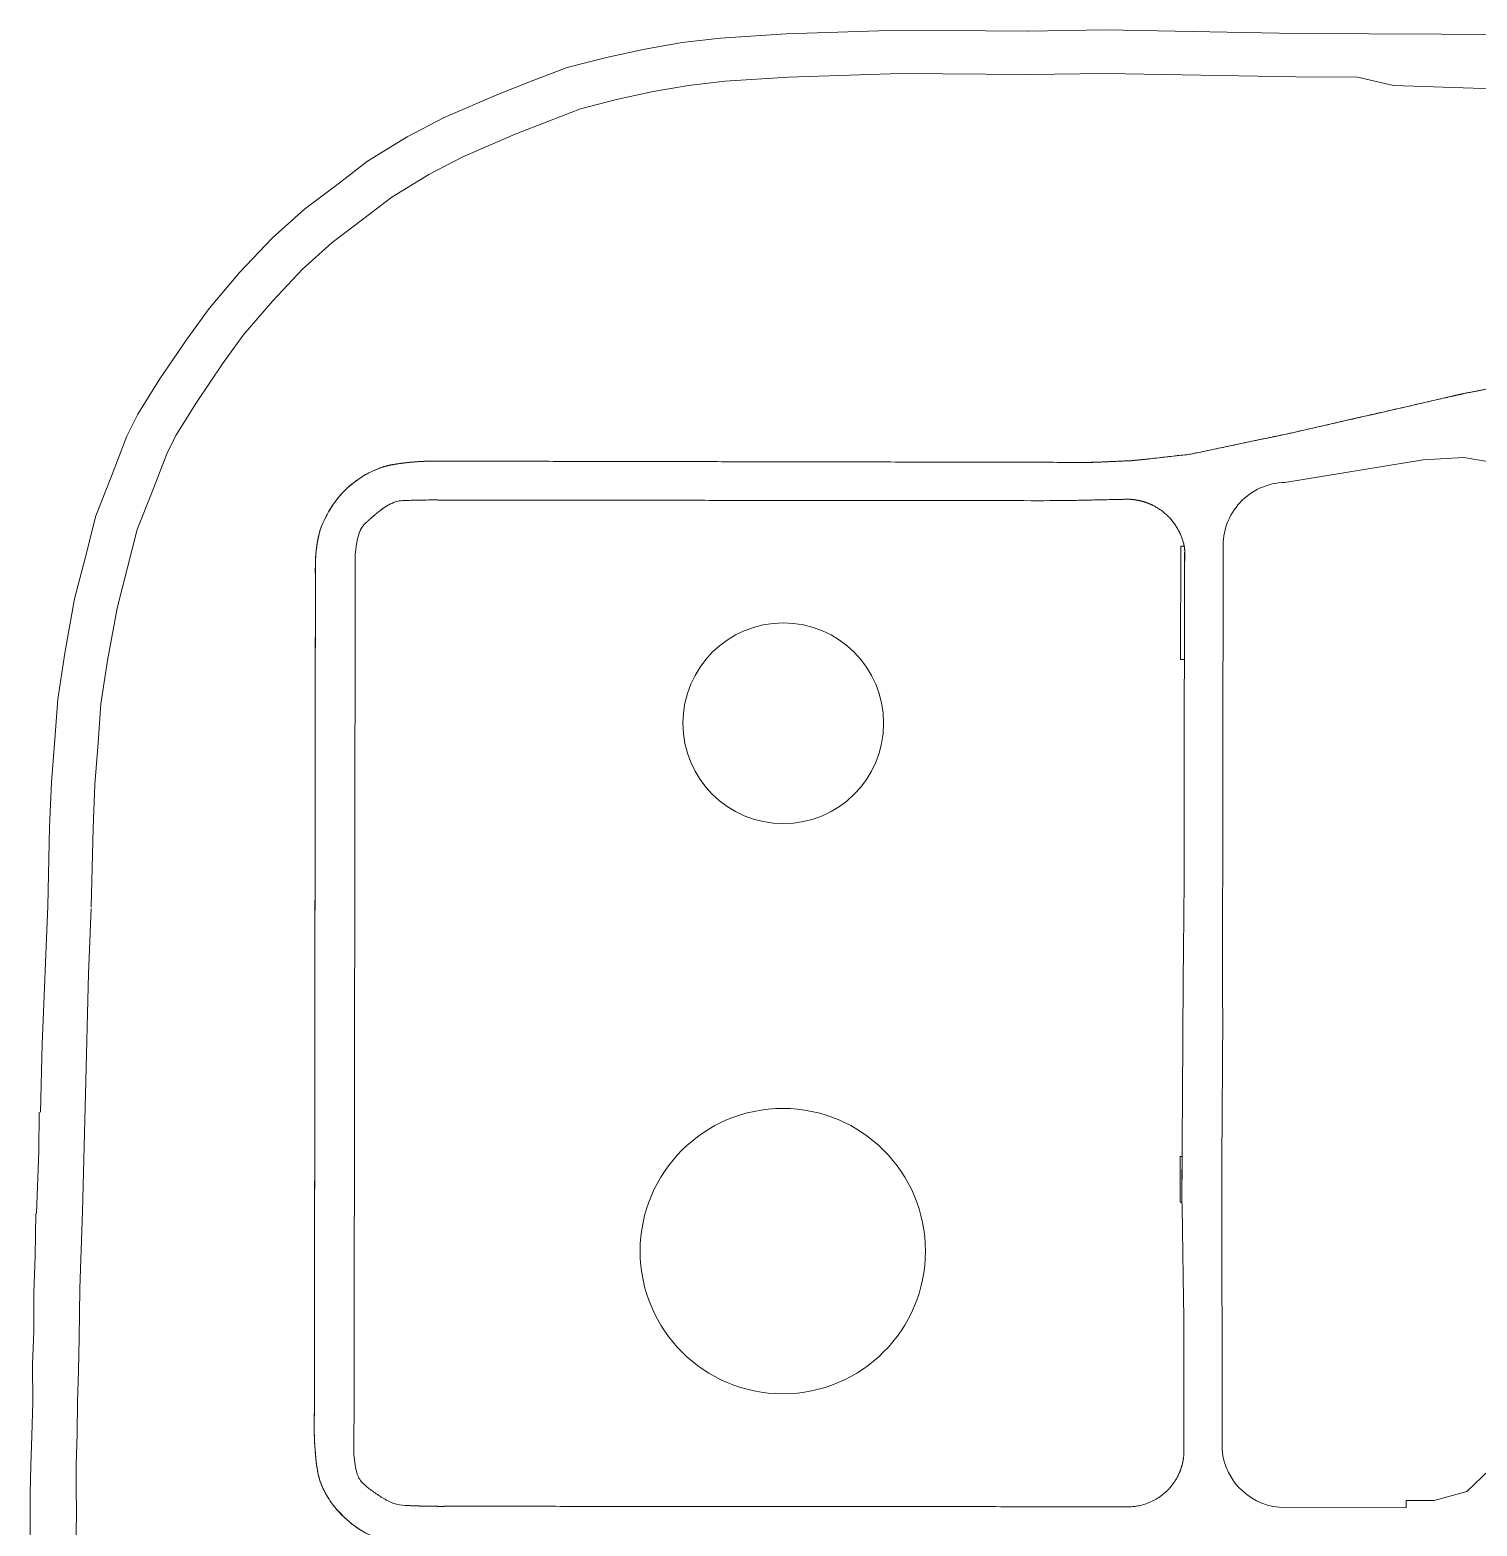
# Model space of a CAD drawing. Header units: millimetres. Extents: x 0 to 840, y 0 to 594.
# Drawn here: x 679.65 to 688.79, y 215.9 to 225.35 of the extents above; entities that cross this region are included whole.
import ezdxf

# ---------------------------------------------------------------- set-up
doc = ezdxf.new("R2010")
doc.units = ezdxf.units.MM
doc.layers.add('AC-0000-BESTAAND-co-06', color=1, linetype='Continuous')

msp = doc.modelspace()

# ---------------------------------------------------------------- linework, layer by layer
at = {"layer": 'AC-0000-BESTAAND-co-06', "linetype": 'Continuous', "lineweight": 13, "transparency": 33554687, "flags": 128}
for points in [[(679.764, 219.819), (679.7758, 220.3193), (679.7875, 220.6024), (679.8078, 220.8711), (679.8274, 221.1277), (679.8715, 221.4176), (679.9332, 221.7609), (679.9991, 222.0179), (680.0679, 222.2841), (680.167, 222.5364), (680.2642, 222.7881), (680.3338, 222.9265), (680.4727, 223.1504), (680.6442, 223.4036), (680.7838, 223.5955), (680.978, 223.8235), (681.1809, 224.0399), (681.3854, 224.2231), (681.5958, 224.381), (681.7829, 224.5252), (682.0353, 224.6794), (682.2685, 224.8013), (682.6113, 224.9493), (682.8337, 225.0362), (683.045, 225.1177), (683.2943, 225.1813), (683.5358, 225.2341), (683.7721, 225.2743), (684.0147, 225.3034), (684.4281, 225.331), (685.1456, 225.3534), (685.9586, 225.3476)], [(685.9572, 225.3476), (686.4487, 225.3546), (687.6529, 225.3317), (689.026, 225.3253), (690.2184, 225.3069), (691.523, 225.2738), (693.0665, 225.2375), (694.4115, 225.1686), (695.8822, 225.0902), (697.6884, 225.0145), (699.158, 224.949), (700.438, 224.895), (701.7358, 224.8356), (703.2189, 224.7633), (704.6554, 224.7136), (706.6355, 224.6318), (708.078, 224.5371), (709.3888, 224.4901), (710.5413, 224.4565)], [(680.0381, 219.8125), (680.0499, 220.311), (680.0613, 220.5868), (680.0812, 220.8503), (680.1, 221.0967), (680.1418, 221.3719), (680.2013, 221.7025), (680.2646, 221.9496), (680.329, 222.1989), (680.4225, 222.437), (680.5153, 222.677), (680.5732, 222.7923), (680.7029, 223.0015), (680.8685, 223.246), (680.9991, 223.4254), (681.1827, 223.6411), (681.3727, 223.8436), (681.5596, 224.0111), (681.7615, 224.1625), (681.9384, 224.2989), (682.1704, 224.4406), (682.3866, 224.5536), (682.7157, 224.6957), (682.9328, 224.7806), (683.1286, 224.8561), (683.357, 224.9144), (683.5891, 224.9651), (683.8107, 225.0028), (684.0401, 225.0303), (684.4427, 225.0572), (685.1489, 225.0793), (685.9589, 225.0734)], [(685.9589, 225.0734), (686.4492, 225.0804), (687.648, 225.0576), (688.0385, 225.0558)], [(688.0385, 225.0558), (688.2662, 225.0026), (688.7678, 224.9862), (689.8593, 224.9746), (690.1656, 225.0335)], [(679.7172, 218.5187), (679.7278, 218.9471), (679.7641, 219.8202)], [(679.9457, 215.3123), (679.9442, 215.4315), (679.9435, 215.5608), (679.943, 215.7112), (679.944, 215.8528), (679.9449, 215.9944), (679.9437, 216.137), (679.9441, 216.2919), (679.9497, 216.4861), (679.9527, 216.688), (679.9581, 216.8844), (679.9621, 217.0907), (679.9663, 217.403), (679.9834, 217.8896), (680.0015, 218.6316), (680.021, 219.3936), (680.0379, 219.8045)], [(679.6929, 217.8782), (679.708, 218.2741), (679.7105, 218.5178)], [(679.6511, 215.7176), (679.6522, 215.9378), (679.6521, 216.1087), (679.6575, 216.2829), (679.664, 216.476), (679.6689, 216.6867), (679.6672, 216.923), (679.6765, 217.1354), (679.6768, 217.3764), (679.6843, 217.6084), (679.6891, 217.8768)]]:
    msp.add_lwpolyline(points, dxfattribs=at)
msp.add_lwpolyline([(688.9249, 216.2613), (688.873, 216.2613), (688.7289, 216.1217), (688.5221, 216.065), (688.3455, 216.0648), (688.3454, 216.0175), (687.5813, 216.0209), (687.5813, 216.0209, -0.39395), (687.1833, 216.3861), (687.1833, 216.3861), (687.1807, 218.2048), (687.1877, 219.1278), (687.1861, 219.2241), (687.1886, 222.0785), (687.1886, 222.0785, -0.419422), (687.5791, 222.4962), (687.5791, 222.4962), (688.4527, 222.6384), (688.7106, 222.6533), (688.9448, 222.6131)], format="xyb", dxfattribs=at)
for points in [[(686.9461, 222.0524), (686.9463, 222.0673), (686.9433, 222.0929), (686.9222, 222.0929), (686.9203, 221.3774), (686.944, 221.3774), (686.9441, 221.821), (686.9443, 221.9405)], [(686.9169, 217.9488), (686.9173, 218.2368), (686.9293, 218.2368), (686.9289, 217.9488)]]:
    msp.add_lwpolyline(points, close=True, dxfattribs=at)
at = {"layer": 'AC-0000-BESTAAND-co-06', "linetype": 'Continuous', "lineweight": 13, "transparency": 33554687}
for centre, radius in [((684.4103, 220.9747), 0.6341), ((684.4072, 217.6402), 0.9012)]:
    msp.add_circle(centre, radius, dxfattribs=at)
msp.add_open_spline([(686.0439, 215.7864), (684.7503, 215.7852), (683.4567, 215.7839), (682.163, 215.7827), (682.0937, 215.7801), (681.9998, 215.7864), (681.9295, 215.8017), (681.8296, 215.8235), (681.7251, 215.8743), (681.6358, 215.9591), (681.5472, 216.0433), (681.4867, 216.1471), (681.4692, 216.2447), (681.4493, 216.3559), (681.4439, 216.5112), (681.4481, 216.6207), (681.4503, 218.3906), (681.4525, 220.1605), (681.4547, 221.9305), (681.4515, 222.0137), (681.4617, 222.1467), (681.4982, 222.2313), (681.536, 222.319), (681.5963, 222.4135), (681.6849, 222.4853), (681.7627, 222.5483), (681.8495, 222.5907), (681.9335, 222.6066), (682.0373, 222.6262), (682.1713, 222.6342), (682.2741, 222.6306), (683.6383, 222.628), (685.0024, 222.6253), (686.3665, 222.6226), (686.4477, 222.6263), (686.529, 222.6299), (686.6102, 222.6335), (686.6379, 222.6362), (686.6656, 222.6389), (686.6934, 222.6416), (686.7908, 222.6527), (686.8882, 222.6638), (686.9856, 222.6749), (687.1962, 222.7192), (687.4068, 222.7635), (687.6174, 222.8078), (687.9564, 222.8852), (688.2954, 222.9627), (688.6344, 223.0401), (688.6438, 223.0424), (688.6532, 223.0447), (688.6627, 223.047), (688.6778, 223.0504), (688.693, 223.0538), (688.7082, 223.0572), (688.7896, 223.073), (688.871, 223.0888), (688.9524, 223.1046), (689.1642, 223.1138), (689.3761, 223.123), (689.5879, 223.1323)], degree=3, knots=[0, 0, 0, 0, 0.2, 0.2, 0.2, 0.236759, 0.236759, 0.236759, 0.289044, 0.289044, 0.289044, 0.340922, 0.340922, 0.340922, 0.4, 0.4, 0.4, 0.6, 0.6, 0.6, 0.649128, 0.649128, 0.649128, 0.700097, 0.700097, 0.700097, 0.744807, 0.744807, 0.744807, 0.8, 0.8, 0.8, 0.82, 0.82, 0.82, 0.84, 0.84, 0.84, 0.86, 0.86, 0.86, 0.88, 0.88, 0.88, 0.9, 0.9, 0.9, 0.92, 0.92, 0.92, 0.94, 0.94, 0.94, 0.96, 0.96, 0.96, 0.98, 0.98, 0.98, 1, 1, 1, 1], dxfattribs=at)
at = {"layer": 'AC-0000-BESTAAND-co-06', "linetype": 'Continuous', "lineweight": 0, "transparency": 33554687}
msp.add_rational_spline([(689.5879, 223.1323), (689.3761, 223.123), (689.1642, 223.1138), (688.9524, 223.1046), (688.871, 223.0888), (688.7896, 223.073), (688.7082, 223.0572), (688.693, 223.0538), (688.6778, 223.0504), (688.6627, 223.047), (688.6532, 223.0447), (688.6438, 223.0424), (688.6344, 223.0401), (688.2954, 222.9627), (687.9564, 222.8852), (687.6174, 222.8078), (687.4068, 222.7635), (687.1962, 222.7192), (686.9856, 222.6749), (686.8882, 222.6638), (686.7908, 222.6527), (686.6934, 222.6416), (686.6656, 222.6389), (686.6379, 222.6362), (686.6102, 222.6335), (686.529, 222.6299), (686.4477, 222.6263), (686.3665, 222.6226), (685.0024, 222.6253), (683.6383, 222.628), (682.2741, 222.6306), (682.1713, 222.6342), (682.0373, 222.6262), (681.9335, 222.6066), (681.8495, 222.5907), (681.7627, 222.5483), (681.6849, 222.4853), (681.5963, 222.4135), (681.536, 222.319), (681.4982, 222.2313), (681.4617, 222.1467), (681.4515, 222.0137), (681.4547, 221.9305), (681.4525, 220.1605), (681.4503, 218.3906), (681.4481, 216.6207), (681.4439, 216.5112), (681.4493, 216.3559), (681.4692, 216.2447), (681.4867, 216.1471), (681.5472, 216.0433), (681.6358, 215.9591), (681.7251, 215.8743), (681.8296, 215.8235), (681.9295, 215.8017), (681.9998, 215.7864), (682.0937, 215.7801), (682.163, 215.7827), (683.4567, 215.7839), (684.7503, 215.7852), (686.0439, 215.7864), (686.3565, 215.7466), (686.5684, 215.5133), (686.5781, 215.1983), (686.5797, 215.0525), (686.5812, 214.9067), (686.5828, 214.7609), (686.5314, 214.4742), (686.2793, 214.3284), (686.0052, 214.4269), (685.8013, 214.4491), (685.5974, 214.4714), (685.3936, 214.4936), (685.3518, 214.4782), (685.3101, 214.4629), (685.2684, 214.4475)], [1, 1, 1, 1, 1, 1, 1, 1, 1, 1, 1, 1, 1, 1, 1, 1, 1, 1, 1, 1, 1, 1, 1, 1, 1, 1, 1, 1, 1, 1, 1, 1, 1, 1, 1, 1, 1, 1, 1, 1, 1, 1, 1, 1, 1, 1, 1, 1, 1, 1, 1, 1, 1, 1, 1, 1, 1, 1, 1, 1, 1, 0.84039807762, 0.84039807762, 1, 1, 1, 1, 0.763664020898, 0.763664020898, 1, 1, 1, 1, 1, 1, 1], degree=3, knots=[0, 0, 0, 0, 0.011111, 0.011111, 0.011111, 0.022222, 0.022222, 0.022222, 0.033333, 0.033333, 0.033333, 0.044444, 0.044444, 0.044444, 0.055556, 0.055556, 0.055556, 0.066667, 0.066667, 0.066667, 0.077778, 0.077778, 0.077778, 0.088889, 0.088889, 0.088889, 0.1, 0.1, 0.1, 0.111111, 0.111111, 0.111111, 0.141774, 0.141774, 0.141774, 0.166613, 0.166613, 0.166613, 0.194929, 0.194929, 0.194929, 0.222222, 0.222222, 0.222222, 0.333333, 0.333333, 0.333333, 0.366155, 0.366155, 0.366155, 0.394975, 0.394975, 0.394975, 0.424023, 0.424023, 0.424023, 0.444444, 0.444444, 0.444444, 0.555556, 0.555556, 0.555556, 0.666667, 0.666667, 0.666667, 0.777778, 0.777778, 0.777778, 0.888889, 0.888889, 0.888889, 0.944444, 0.944444, 0.944444, 1, 1, 1, 1], dxfattribs=at)
at = {"layer": 'AC-0000-BESTAAND-co-06', "linetype": 'Continuous', "lineweight": 13, "transparency": 33554687}
msp.add_rational_spline([(682.3082, 216.0283), (682.2181, 216.0266), (682.0967, 216.0291), (682.0044, 216.0346), (681.9221, 216.0395), (681.833, 216.1109), (681.7652, 216.1618), (681.6928, 216.2162), (681.6948, 216.3882), (681.6986, 216.4435), (681.7011, 218.2878), (681.7036, 220.1321), (681.7061, 221.9765), (681.7034, 222.0315), (681.7074, 222.1809), (681.7694, 222.237), (681.8313, 222.293), (681.9169, 222.3757), (681.9955, 222.3804), (682.0731, 222.385), (682.1844, 222.3859), (682.2598, 222.3847), (683.5642, 222.3833), (684.8686, 222.382), (686.173, 222.3806), (686.3116, 222.3837), (686.4501, 222.3868), (686.5887, 222.3899), (686.7694, 222.3854), (686.9078, 222.2692), (686.9435, 222.092), (686.9444, 222.0838), (686.9454, 222.0756), (686.9463, 222.0673), (686.9456, 222.0223), (686.9449, 221.9773), (686.9441, 221.9323), (686.944, 221.3207), (686.9438, 220.7091), (686.9436, 220.0975), (686.9436, 220.0769), (686.9435, 220.0563), (686.9435, 220.0357), (686.9412, 219.8037), (686.9389, 219.5717), (686.9366, 219.3398), (686.9359, 219.2409), (686.9353, 219.142), (686.9347, 219.0432), (686.934, 218.9163), (686.9334, 218.7895), (686.9327, 218.6626), (686.9316, 218.5172), (686.9305, 218.3717), (686.9293, 218.2262), (686.9292, 218.1337), (686.929, 218.0413), (686.9289, 217.9488), (686.9295, 217.929), (686.93, 217.9091), (686.9306, 217.8893), (686.9339, 217.6694), (686.9372, 217.4496), (686.9405, 217.2297), (686.9408, 217.2105), (686.9411, 217.1912), (686.9415, 217.172), (686.941, 216.9195), (686.9406, 216.6671), (686.9402, 216.4146), (686.9627, 216.1795), (686.7983, 216.0099), (686.5626, 216.0251), (685.1445, 216.0262), (683.7264, 216.0273), (682.3082, 216.0283)], [1, 1, 1, 1, 1, 1, 1, 1, 1, 1, 1, 1, 1, 1, 1, 1, 1, 1, 1, 1, 1, 1, 1, 1, 1, 1, 1, 1, 0.854432779947, 0.854432779947, 1, 1, 1, 1, 1, 1, 1, 1, 1, 1, 1, 1, 1, 1, 1, 1, 1, 1, 1, 1, 1, 1, 1, 1, 1, 1, 1, 1, 1, 1, 1, 1, 1, 1, 1, 1, 1, 1, 1, 1, 0.765614634258, 0.765614634258, 1, 1, 1, 1], degree=3, knots=[0, 0, 0, 0, 0.043958, 0.043958, 0.043958, 0.083142, 0.083142, 0.083142, 0.125, 0.125, 0.125, 0.25, 0.25, 0.25, 0.291881, 0.291881, 0.291881, 0.33371, 0.33371, 0.33371, 0.375, 0.375, 0.375, 0.4375, 0.4375, 0.4375, 0.5, 0.5, 0.5, 0.625, 0.625, 0.625, 0.634615, 0.634615, 0.634615, 0.644231, 0.644231, 0.644231, 0.653846, 0.653846, 0.653846, 0.663462, 0.663462, 0.663462, 0.673077, 0.673077, 0.673077, 0.682692, 0.682692, 0.682692, 0.692308, 0.692308, 0.692308, 0.701923, 0.701923, 0.701923, 0.711538, 0.711538, 0.711538, 0.721154, 0.721154, 0.721154, 0.730769, 0.730769, 0.730769, 0.740385, 0.740385, 0.740385, 0.75, 0.75, 0.75, 0.875, 0.875, 0.875, 1, 1, 1, 1], dxfattribs=at)

doc.saveas('drawing.dxf')
